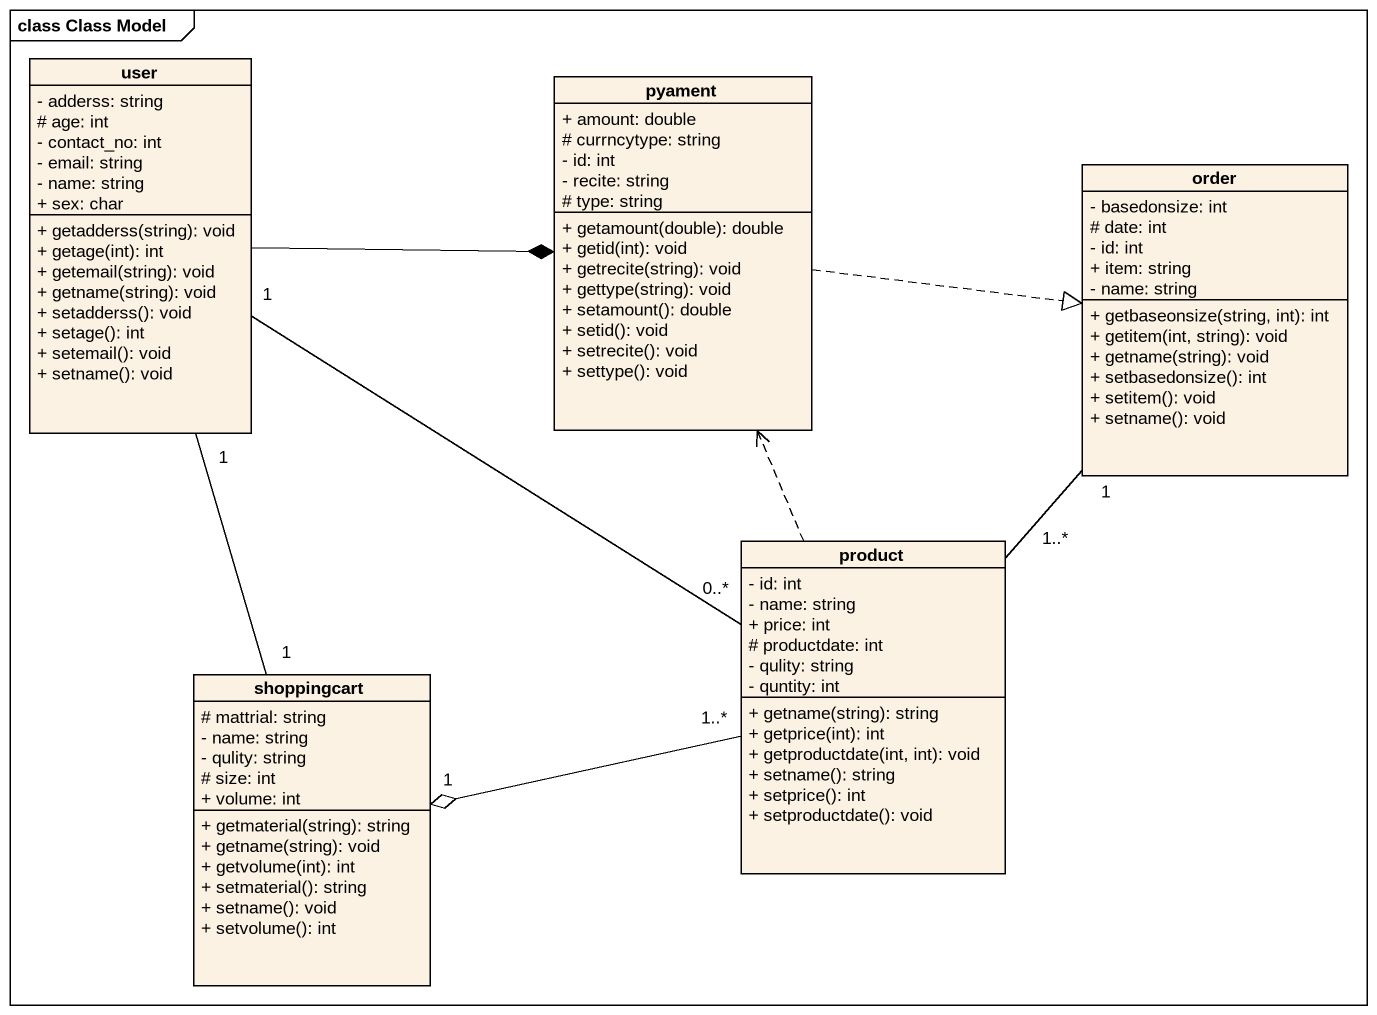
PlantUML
@startuml
mainframe class Class Model
hide circle
hide empty members
skinparam classAttributeIconSize 0
class user {
  - adderss: string
  # age: int
  - contact_no: int
  - email: string
  - name: string
  + sex: char
  + getadderss(string): void
  + getage(int): int
  + getemail(string): void
  + getname(string): void
  + setadderss(): void
  + setage(): int
  + setemail(): void
  + setname(): void
}
class pyament {
  + amount: double
  # currncytype: string
  - id: int
  - recite: string
  # type: string
  + getamount(double): double
  + getid(int): void
  + getrecite(string): void
  + gettype(string): void
  + setamount(): double
  + setid(): void
  + setrecite(): void
  + settype(): void
}
class order {
  - basedonsize: int
  # date: int
  - id: int
  + item: string
  - name: string
  + getbaseonsize(string, int): int
  + getitem(int, string): void
  + getname(string): void
  + setbasedonsize(): int
  + setitem(): void
  + setname(): void
}
class product {
  - id: int
  - name: string
  + price: int
  # productdate: int
  - qulity: string
  - quntity: int
  + getname(string): string
  + getprice(int): int
  + getproductdate(int, int): void
  + setname(): string
  + setprice(): int
  + setproductdate(): void
}
class shoppingcart {
  # mattrial: string
  - name: string
  - qulity: string
  # size: int
  + volume: int
  + getmaterial(string): string
  + getname(string): void
  + getvolume(int): int
  + setmaterial(): string
  + setname(): void
  + setvolume(): int
}
user -right-* pyament
user "1" -- "0..*" product
pyament .right.|> order
product .up.> pyament
product "1..*" -up- "1" order
product "1..*" -left-o "1" shoppingcart
shoppingcart "1" -up- "1" user
@enduml
